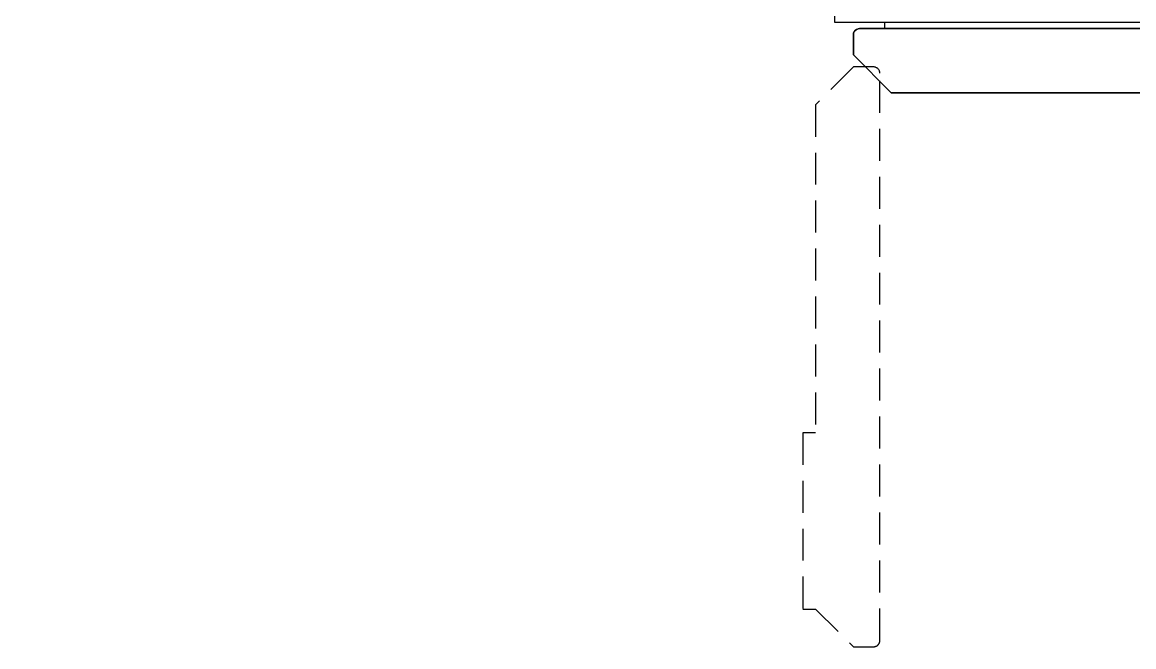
# Model space of a CAD drawing. Header units: millimetres. Extents: x 0 to 3205, y -1375 to 0.
# Drawn here: x 862 to 1745, y -1375 to -879 of the extents above; entities that cross this region are included whole.
import ezdxf

# ---------------------------------------------------------------- set-up
doc = ezdxf.new("R2010")
doc.units = ezdxf.units.MM
doc.linetypes.add('NASCOSTA', pattern=[0.381, 0.254, -0.127])
for name, color, linetype in [('IQ_200_2D', 1, 'Continuous'), ('IQ_200_3D', 1, 'Continuous'), ('IQ_204_2D', 7, 'Continuous')]:
    doc.layers.add(name, color=color, linetype=linetype)

msp = doc.modelspace()

# ---------------------------------------------------------------- linework, layer by layer
at = {"layer": 'IQ_200_2D'}
msp.add_lwpolyline([(3200, -50), (300, -50), (300, -845), (1507, -845), (1507, -879), (1993, -879), (1993, -845), (3200, -845), (3200, -50)], dxfattribs=at)
msp.add_lwpolyline([(1973, -884), (1973, -884, -0.414214), (1978, -889), (1978, -905), (1948, -935), (1948, -945), (1810, -945), (1810, -935), (1552, -935), (1522, -905), (1522, -889, -0.414213), (1527, -884), (1973, -884)], format="xyb", dxfattribs=at)
at = {"layer": 'IQ_200_3D'}
for points, invisible_edges in [([(1522, -889, 150), (1525.71, -884.17, 150), (1527, -884, 150), (1522, -905, 150)], 5), ([(1552, -935, 150), (1522, -905, 150), (1527, -884, 150), (1972.92, -884, 150)], 10), ([(1522, -905, 1785), (1552, -935, 1785), (1527, -884, 1785), (1522, -889, 1785)], 6), ([(1522.17, -887.71, 1785), (1522, -889, 1785), (1527, -884, 1785)], 14), ([(1523.46, -885.46, 150), (1524.5, -884.67, 150), (1525.71, -884.17, 150), (1522, -889, 150)], 12), ([(1522.67, -886.5, 150), (1523.46, -885.46, 150), (1522, -889, 150), (1522.17, -887.71, 150)], 2), ([(1522.17, -887.71, 1785), (1522.17, -887.71, 150), (1522, -889, 150), (1522, -889, 1785)], 1), ([(1522.17, -887.71, 1785), (1527, -884, 1785), (1525.71, -884.17, 1785), (1524.5, -884.67, 1785)], 9), ([(1522.17, -887.71, 1785), (1524.5, -884.67, 1785), (1523.46, -885.46, 1785), (1522.67, -886.5, 1785)], 1), ([(1522.67, -886.5, 1785), (1522.67, -886.5, 150), (1522.17, -887.71, 150), (1522.17, -887.71, 1785)], 5), ([(1522.67, -886.5, 150), (1522.67, -886.5, 1785), (1523.46, -885.46, 1785), (1523.46, -885.46, 150)], 5), ([(1524.5, -884.67, 1785), (1524.5, -884.67, 150), (1523.46, -885.46, 150), (1523.46, -885.46, 1785)], 5), ([(1525.71, -884.17, 1785), (1525.71, -884.17, 150), (1524.5, -884.67, 150), (1524.5, -884.67, 1785)], 5), ([(1527, -884, 1785), (1527, -884, 150), (1525.71, -884.17, 150), (1525.71, -884.17, 1785)], 4), ([(1552, -935, 1785), (1972.92, -884, 1785), (1527, -884, 1785)], 13), ([(1972.92, -884, 150), (1948, -935, 150), (1552, -935, 150)], 13), ([(1552, -935, 1785), (1552, -935.2, 1785), (1948, -935, 1785), (1972.92, -884, 1785)], 14), ([(1552, -935, 1785), (1522, -905, 1785), (1552, -935, 1416.82)], 2), ([(1522, -905, 150), (1552, -935, 150), (1552, -935, 1416.82), (1522, -905, 1785)], 4), ([(1611.85, -935, 1416.82), (1552, -935, 1416.82), (1657.75, -935, 1391.83), (1622.4, -935, 1413.8)], 10), ([(1661.06, -935, 1390.17), (1657.75, -935, 1391.83), (1552, -935, 1416.82), (1809.4, -935, 1180.8)], 14), ([(1811.34, -935, 1173.95), (1809.89, -935, 1177.24), (1552, -935, 1416.82), (1552, -935, 150)], 10), ([(1552, -935, 1416.82), (1809.89, -935, 1177.24), (1809.4, -935, 1180.8)], 13), ([(1552, -935, 150), (1813.63, -935, 1171.18), (1811.34, -935, 1173.95)], 13), ([(1813.63, -935, 1171.18), (1552, -935, 150), (1816.58, -935, 1169.14)], 3), ([(1948, -935, 150), (1948, -935, 1142.99), (1819.98, -935, 1167.99), (1552, -935, 150)], 4), ([(1819.98, -935, 1167.99), (1816.58, -935, 1169.14), (1552, -935, 150)], 14), ([(1948, -935, 1785), (1552, -935.2, 1785), (1948, -935.2, 1785)], 1), ([(1622.4, -935.2, 1413.8), (1879.26, -935.2, 1413.8), (1948, -935.2, 1785), (1552, -935.2, 1785)], 11), ([(1615.53, -935.2, 1416.47), (1619.09, -935.2, 1415.46), (1552, -935.2, 1785)], 14), ([(1552, -935.2, 1416.82), (1611.85, -935.2, 1416.82), (1552, -935.2, 1785)], 2), ([(1552, -935.2, 1785), (1611.85, -935.2, 1416.82), (1615.53, -935.2, 1416.47)], 13), ([(1622.4, -935.2, 1413.8), (1552, -935.2, 1785), (1619.09, -935.2, 1415.46)], 3), ([(1615.53, -935.2, 1416.47), (1611.85, -935.2, 1416.82), (1611.85, -935, 1416.82), (1615.53, -935, 1416.47)], 8), ([(1611.85, -935, 1416.82), (1622.4, -935, 1413.8), (1619.09, -935, 1415.46), (1615.53, -935, 1416.47)], 1), ([(1619.09, -935.2, 1415.46), (1615.53, -935.2, 1416.47), (1615.53, -935, 1416.47), (1619.09, -935, 1415.46)], 10), ([(1622.4, -935.2, 1413.8), (1619.09, -935.2, 1415.46), (1619.09, -935, 1415.46), (1622.4, -935, 1413.8)], 2), ([(1668.31, -935.2, 1388.82), (1833.35, -935.2, 1388.82), (1879.26, -935.2, 1413.8), (1622.4, -935.2, 1413.8)], 14), ([(1657.75, -935.2, 1391.83), (1668.31, -935.2, 1388.82), (1622.4, -935.2, 1413.8)], 3), ([(1657.75, -935, 1391.83), (1661.06, -935, 1390.17), (1661.06, -935.2, 1390.17), (1657.75, -935.2, 1391.83)], 2), ([(1664.62, -935.2, 1389.16), (1668.31, -935.2, 1388.82), (1657.75, -935.2, 1391.83), (1661.06, -935.2, 1390.17)], 2), ([(1664.62, -935.2, 1389.16), (1661.06, -935.2, 1390.17), (1661.06, -935, 1390.17), (1664.62, -935, 1389.16)], 10), ([(1809.4, -935, 1180.8), (1664.62, -935, 1389.16), (1661.06, -935, 1390.17)], 13), ([(1664.62, -935, 1389.16), (1668.31, -935, 1388.82), (1668.31, -935.2, 1388.82), (1664.62, -935.2, 1389.16)], 8), ([(1809.4, -935, 1180.8), (1809.4, -935, 1275.26), (1668.31, -935, 1388.82), (1664.62, -935, 1389.16)], 10), ([(1668.31, -935, 1388.82), (1809.4, -935, 1275.26), (1809.89, -935, 1278.82)], 13), ([(1809.89, -935, 1278.82), (1811.34, -935, 1282.11), (1668.31, -935, 1388.82)], 14), ([(1668.31, -935, 1388.82), (1811.34, -935, 1282.11), (1813.63, -935, 1284.88), (1833.35, -935, 1388.82)], 5)]:
    msp.add_3dface(points, dxfattribs=dict(at, invisible_edges=invisible_edges))
for points in [[(1522, -889, 1785), (1522, -889, 150), (1522, -905, 150), (1522, -905, 1785)], [(1972.92, -884, 1785), (1972.92, -884, 150), (1527, -884, 150), (1527, -884, 1785)], [(1552, -935.2, 1416.82), (1552, -935, 1416.82), (1611.85, -935, 1416.82), (1611.85, -935.2, 1416.82)], [(1552, -935.2, 1785), (1552, -935, 1785), (1552, -935, 1416.82), (1552, -935.2, 1416.82)], [(1622.4, -935.2, 1413.8), (1622.4, -935, 1413.8), (1657.75, -935, 1391.83), (1657.75, -935.2, 1391.83)], [(1668.31, -935.2, 1388.82), (1668.31, -935, 1388.82), (1833.35, -935, 1388.82), (1833.35, -935.2, 1388.82)]]:
    msp.add_3dface(points, dxfattribs=at)
at = {"layer": 'IQ_204_2D'}
msp.add_line((1547, -884), (1547, -879), dxfattribs=at)
at = {"layer": 'IQ_204_2D', "linetype": 'NASCOSTA', "ltscale": 100}
msp.add_lwpolyline([(1522, -1375), (1538, -1375, 0.414214), (1543, -1370), (1543, -919.5, 0.414213), (1538, -914.5), (1522, -914.5), (1492, -944.5), (1492, -1205), (1482, -1205), (1482, -1345), (1492, -1345)], format="xyb", close=True, dxfattribs=at)

doc.saveas('drawing.dxf')
